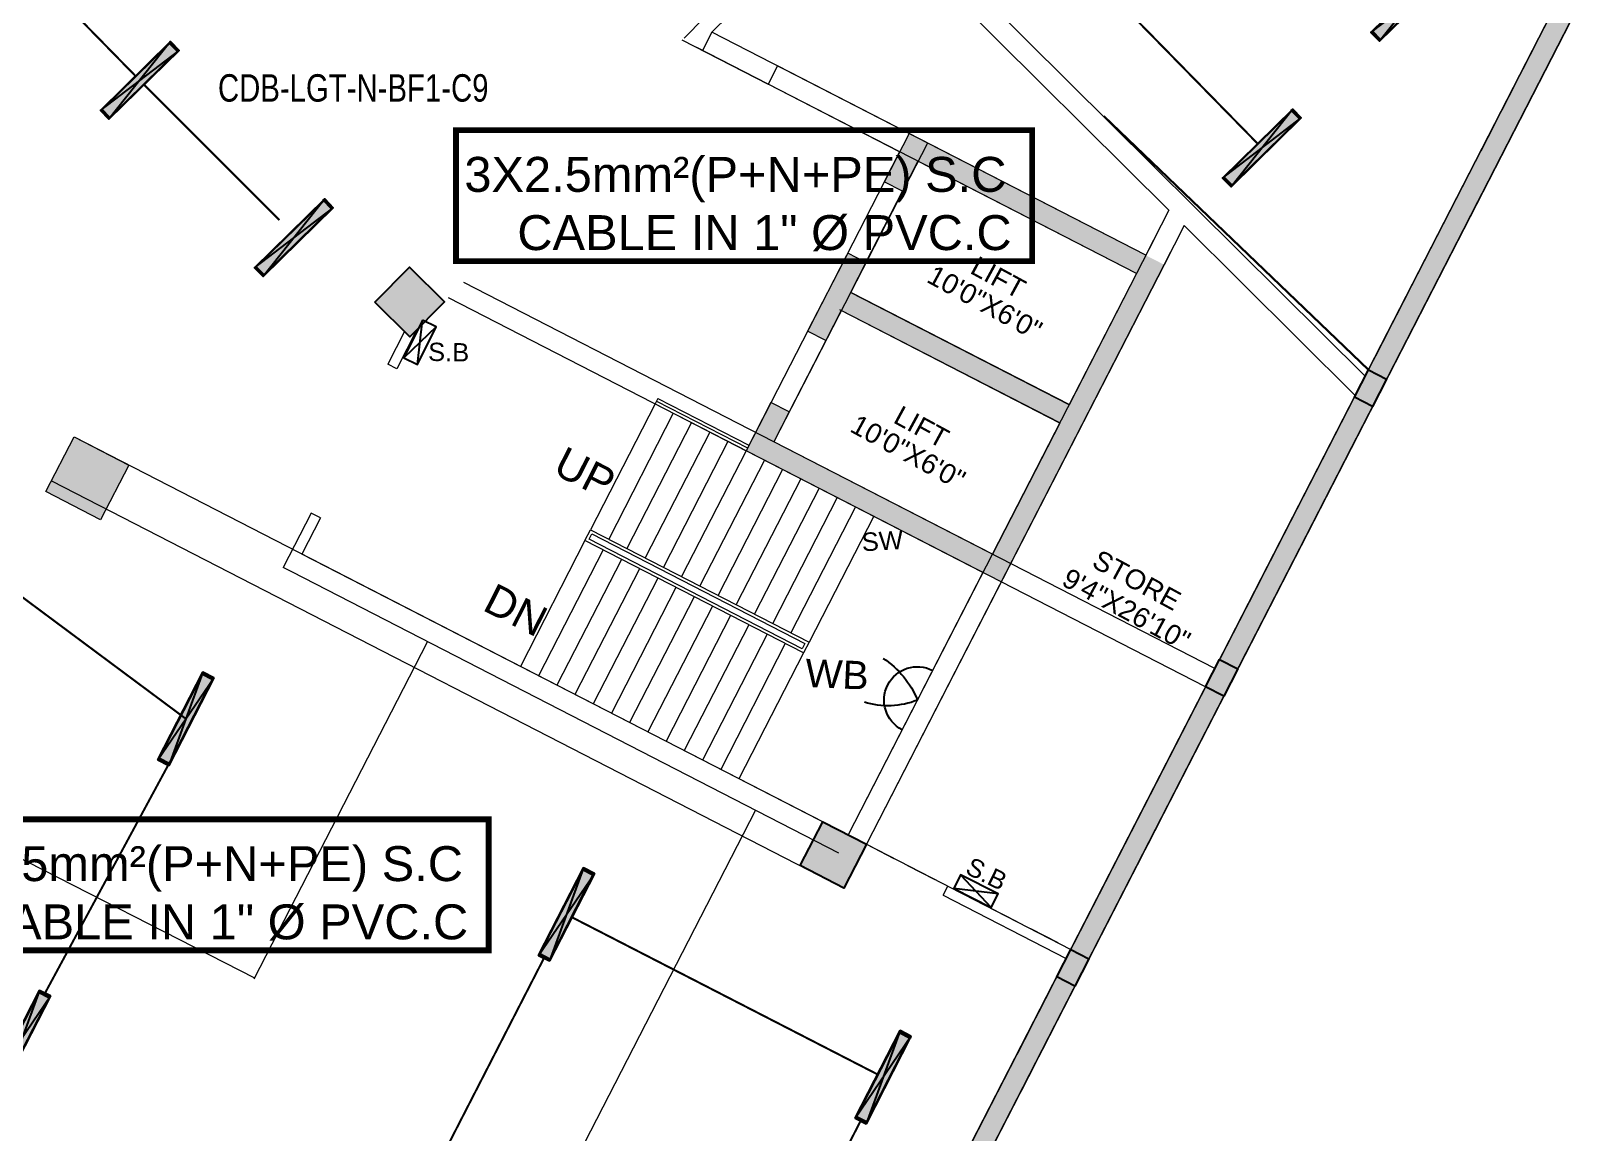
# Model space of a CAD drawing. Header units: inches. Extents: x 1195829 to 1240342, y -967019 to -858076.
# Drawn here: x 1219480 to 1220238, y -911687 to -911149 of the extents above; entities that cross this region are included whole.
import ezdxf

# ---------------------------------------------------------------- set-up
doc = ezdxf.new("R2010")
doc.units = ezdxf.units.IN
doc.header["$LTSCALE"] = 6
doc.linetypes.add('DASHED2', pattern=[0.375, 0.25, -0.125])
doc.layers.get('0').update_dxf_attribs({"color": 251})
for name, color, linetype in [('CELLING', 251, 'Continuous'), ('COLL SIZE', 251, 'Continuous'), ('E-WIRING', 251, 'Continuous'), ('line', 251, 'Continuous'), ('YH TEXT', 123, 'Continuous')]:
    doc.layers.add(name, color=color, linetype=linetype)
for name, color, linetype, lineweight in [('COL MARK', 251, 'Continuous', 18), ('column', 251, 'Continuous', 25), ('ELECT TEXT', 3, 'Continuous', 20), ('FIRE ALRAM', 12, 'Continuous', 0), ('Hatch', 251, 'Continuous', 0), ('plan', 251, 'Continuous', 5), ('v.b', 251, 'Continuous', 5), ('W', 251, 'Continuous', 5), ('wall', 251, 'Continuous', 30)]:
    doc.layers.add(name, color=color, linetype=linetype, lineweight=lineweight)
doc.styles.add('ARI', font='arial.ttf')
doc.styles.add('ARIAL', font='arial.ttf', dxfattribs={"height": 8})
doc.styles.get("Standard").update_dxf_attribs({"font": 'stylu.ttf', "height": 96})
pattern_1 = [(0, (-27.81927828272455, 2.940102126449346), (0, 0.001397), [0.001016, -0.000381]), (90, (-27.81927828272455, 2.940102126449346), (-0.001397, 0), [0.001016, -0.000381])]

# ---------------------------------------------------------------- blocks, each defined once
blk = doc.blocks.new('sdfdsf')
at = {"lineweight": -3}
blk.add_hatch(color=7, dxfattribs=at).paths.add_polyline_path([(23236.66559868997, 14983.34885737138), (23242.08212489375, 14983.34885737138), (23242.08212489375, 15029.49406542082), (23236.66559868997, 15029.49406542082)])
at = {"layer": 'Hatch'}
h = blk.add_hatch(dxfattribs=at)
h.set_pattern_fill('ANGLE', color=5, scale=0.0002)
h.set_pattern_definition(pattern_1)
h.paths.add_polyline_path([(23236.37386179186, 15029.49354817548), (23242.37386179186, 15029.49354817548), (23242.37386179186, 15030.44133051667), (23236.37386179186, 15030.44133051667)])
h = blk.add_hatch(dxfattribs=at)
h.set_pattern_fill('ANGLE', color=5, scale=0.0002)
h.set_pattern_definition(pattern_1)
h.paths.add_polyline_path([(23236.37386179186, 14983.34885737138), (23242.37386179186, 14983.34885737138), (23242.37386179186, 14982.44133051666), (23236.37386179186, 14982.44133051666)])
for p, q in [((23242.37386179186, 15030.44133051667), (23236.37386179186, 14982.44133051666)), ((23242.37386179186, 14982.44133051666), (23236.37386179186, 15030.44133051667))]:
    blk.add_line(p, q)
at = {"layer": 'CELLING', "color": 5}
for points in [[(23236.37386179186, 14982.44133051666), (23242.37386179186, 14982.44133051666), (23242.37386179186, 15030.44133051667), (23236.37386179186, 15030.44133051667)], [(23242.37386179186, 15029.49354817548), (23236.37386179186, 15029.49354817548), (23236.37386179186, 15030.44133051667), (23242.37386179186, 15030.44133051667)], [(23236.37386179186, 15029.49354817548), (23242.37386179186, 15029.49354817548), (23242.37386179186, 15030.44133051667), (23236.37386179186, 15030.44133051667)], [(23236.66559868997, 14983.34885737138), (23242.08212489375, 14983.34885737138), (23242.08212489375, 15029.49406542082), (23236.66559868997, 15029.49406542082)], [(23236.37386179186, 14983.34885737138), (23242.37386179186, 14983.34885737138), (23242.37386179186, 14982.44133051666), (23236.37386179186, 14982.44133051666)], [(23236.37386179186, 14983.34885737138), (23242.37386179186, 14983.34885737138), (23242.37386179186, 14982.44133051666), (23236.37386179186, 14982.44133051666)]]:
    blk.add_lwpolyline(points, close=True, dxfattribs=at)
blk = doc.blocks.new('RRR')
at = {"layer": 'line', "color": 1, "linetype": 'Continuous'}
for centre, radius, start, end in [((195982.9680377481, -95888.10341255504), 26.42402890574652, 41.16536374951414, 79.72330112471722), ((196002.8603891676, -95870.71020529998), 10.95743229780783, 89.99999999749872, 269.9999999974987), ((195983.4668442218, -95848.25220514182), 29.67273760009078, 276.0538332539148, 310.8121601957422)]:
    blk.add_arc(centre, radius, start, end, dxfattribs=at)
blk = doc.blocks.new('SB')
at = {"layer": 'W', "color": 6, "linetype": 'ByBlock', "lineweight": 25}
for p, q in [((196907.8002691715, -96527.0948449449), (196884.143700367, -96518.55755038398)), ((196884.143700367, -96527.0948449449), (196907.8002691715, -96518.55755038398))]:
    blk.add_line(p, q, dxfattribs=at)
blk.add_lwpolyline([(196884.143700367, -96518.55755038398), (196907.8002691715, -96518.55755038398), (196907.8002691715, -96527.0948449449), (196884.143700367, -96527.0948449449)], close=True, dxfattribs=at)
blk = doc.blocks.new('qwwesdasdqweqwe')
at = {"layer": 'COL MARK', "lineweight": 30, "true_color": 0xffc6b3, "extrusion": (0.9999978213687803, 0.002087402911023105, -2.603821939083204e-06)}
h = blk.add_hatch(color=31, dxfattribs=at)
h.dxf.hatch_style = 1
h.paths.add_polyline_path([(4216.911808357574, 9385.054772860722), (4239.707720644772, 9404.557244062607), (4259.210191845894, 9381.761331774867), (4236.414279558696, 9362.258860573214)])
at = {"layer": 'COL MARK', "extrusion": (0.9999978213687803, 0.002087402911023105, -2.603821939083204e-06)}
h = blk.add_hatch(color=256, dxfattribs=at)
h.dxf.hatch_style = 1
h.paths.add_polyline_path([(4216.911808357574, 9385.054772860722), (4239.707720644772, 9404.557244062607), (4259.210191845894, 9381.761331774867), (4236.414279558696, 9362.258860573214)])
at = {"layer": 'COLL SIZE', "lineweight": 25, "ltscale": 100, "true_color": 0xffc6b3, "extrusion": (0.9999978213687803, 0.002087402911023105, -2.603821939083204e-06)}
h = blk.add_hatch(color=31, dxfattribs=at)
h.dxf.hatch_style = 1
h.paths.add_polyline_path([(4642.428755044006, 9729.356002903782), (4632.678607612848, 9740.754889913762), (4640.277865618467, 9747.254988201841), (4650.028013049625, 9735.856101191977)])
at = {"layer": 'COLL SIZE', "ltscale": 100, "extrusion": (0.9999978213687803, 0.002087402911023105, -2.603821939083204e-06)}
h = blk.add_hatch(color=256, dxfattribs=at)
h.dxf.hatch_style = 1
h.paths.add_polyline_path([(4642.428755044006, 9729.356002903782), (4632.678607612848, 9740.754889913762), (4640.277865618467, 9747.254988201841), (4650.028013049625, 9735.856101191977)])
at = {"layer": 'COLL SIZE', "lineweight": 25, "ltscale": 100, "true_color": 0xffc6b3, "extrusion": (0.9999978213687803, 0.002087402911023105, -2.603821939083204e-06)}
h = blk.add_hatch(color=31, dxfattribs=at)
h.dxf.hatch_style = 1
h.paths.add_polyline_path([(4539.07719184272, 9850.184205704152), (4529.3270444097, 9861.583092714134), (4536.92630241625, 9868.083191002332), (4546.676449847408, 9856.6843039927)])
at = {"layer": 'COLL SIZE', "ltscale": 100, "extrusion": (0.9999978213687803, 0.002087402911023105, -2.603821939083204e-06)}
h = blk.add_hatch(color=256, dxfattribs=at)
h.dxf.hatch_style = 1
h.paths.add_polyline_path([(4539.07719184272, 9850.184205704152), (4529.3270444097, 9861.583092714134), (4536.92630241625, 9868.083191002332), (4546.676449847408, 9856.6843039927)])
at = {"layer": 'COLL SIZE', "lineweight": 25, "ltscale": 100, "true_color": 0xffc6b3, "extrusion": (0.9999978213687803, 0.002087402911023105, -2.603821939083204e-06)}
h = blk.add_hatch(color=31, dxfattribs=at)
h.dxf.hatch_style = 1
h.paths.add_polyline_path([(4435.725628550164, 9971.01240861016), (4425.975481117144, 9982.411295620142), (4433.574739122763, 9988.91139390834), (4443.324886554852, 9977.512506898474)])
at = {"layer": 'COLL SIZE', "ltscale": 100, "extrusion": (0.9999978213687803, 0.002087402911023105, -2.603821939083204e-06)}
h = blk.add_hatch(color=256, dxfattribs=at)
h.dxf.hatch_style = 1
h.paths.add_polyline_path([(4435.725628550164, 9971.01240861016), (4425.975481117144, 9982.411295620142), (4433.574739122763, 9988.91139390834), (4443.324886554852, 9977.512506898474)])
at = {"layer": 'column', "ltscale": 10, "true_color": 0x636466, "extrusion": (0.9999978213687803, 0.002087402911023105, -2.603821939083204e-06)}
h = blk.add_hatch(color=251, dxfattribs=at)
h.dxf.hatch_style = 1
h.paths.add_polyline_path([(4529.215806697495, 9652.23862832235), (4547.452536527067, 9667.840605283534), (4563.054513488896, 9649.603875453435), (4544.817783657461, 9634.001898491786)])
h = blk.add_hatch(color=251, dxfattribs=at)
h.dxf.hatch_style = 1
h.paths.add_polyline_path([(4529.215806697495, 9652.23862832235), (4547.452536527067, 9667.840605283534), (4563.054513488896, 9649.603875453435), (4544.817783657461, 9634.001898491786)])
h = blk.add_hatch(color=251, dxfattribs=at)
h.dxf.hatch_style = 1
h.paths.add_polyline_path([(4211.692979322746, 9545.922713182365), (4202.33767774608, 9568.024259110252), (4224.439223674126, 9577.379560686486), (4233.794525249861, 9555.278014758365)])
h = blk.add_hatch(color=251, dxfattribs=at)
h.dxf.hatch_style = 1
h.paths.add_polyline_path([(4211.692979322746, 9545.922713182365), (4202.33767774608, 9568.024259110252), (4224.439223674126, 9577.379560686486), (4233.794525249861, 9555.278014758365)])
at = {"layer": 'W', "ltscale": 10, "true_color": 0x636466, "extrusion": (0.9999978213687803, 0.002087402911023105, -2.603821939083204e-06)}
h = blk.add_hatch(dxfattribs=at)
h.set_pattern_fill('AR-CONC', color=251, scale=0.05999999999999999, angle=67.73998737771194)
h.set_pattern_definition([(117.7399873777119, (-1255000.795014735, -687277.9978450146), (5.025879184632159, 9.754160520284726), [1.143, -12.573]), (62.73998737771194, (-1255000.795014735, -687277.9978450146), (-11.41012660779717, 2.385445768234761), [0.9144, -10.0584350502]), (168.1914320777119, (-1255000.376192779, -687277.1850009292), (-6.384247001638101, 12.13960608481892), [0.9714005279999997, -10.685414676]), (113.9241873777119, (-1255003.615860461, -687276.8432310594), (8.495798517173489, 14.09703731469818), [1.7145, -18.8595]), (164.3755449877119, (-1255002.907879225, -687275.6684784434), (-8.34332283605793, 18.80634042143241), [1.4571013884, -16.0281364896]), (58.92413854771196, (-1255003.615860461, -687276.8432310594), (-8.343322835074853, 18.80634042190356), [1.3715980242, -15.0875839152]), (88.73998737771196, (-1255002.333342052, -687275.7214616848), (9.124614946391507, 6.094566590057306), [1.143, -12.573]), (33.73998737771197, (-1255002.333342052, -687275.7214616848), (-8.822999070371633, 7.618109914145192), [0.9143999999999999, -10.0584]), (139.1914323777119, (-1255001.572957471, -687275.2135811371), (0.301615815546719, 13.71267650703786), [0.9714005279999999, -10.685396256]), (105.239987377712, (-1255000.795014735, -687277.9978450146), (-4.625011332086824, 2.093324825734518), [0, -9.936479999999998, 0, -10.2108, 0, -10.0965]), (75.23998737771196, (-1255000.795014735, -687277.9978450146), (-4.044154164724, 5.987359235916408), [0, -5.821679999999998, 0, -9.707879999999998, 0, -3.848099999999999]), (35.23998737771193, (-1255002.082409295, -687281.143088), (3.399895598155559, 7.398930378184838), [0, -3.81, 0, -11.8872, 0, -15.7734]), (25.23998737771194, (-1255002.659716272, -687282.5535108635), (1.954878177613395, 8.803294285572129), [0, -4.952999999999999, 0, -7.89432, 0, -11.2014])])
h.paths.add_polyline_path([(5112.275077822153, 8421.181877367897), (5178.943410187727, 8535.59476220177), (5214.323775297031, 8638.584009260405), (5251.628468807787, 8747.174813355668), (5275.544794780668, 8816.793213187484), (5327.527398441918, 8943.792289150646), (4297.237570898142, 10148.30303256051), (2829.988019734621, 9527.235072775395), (2830.307441781741, 8821.88332192204), (2985.560206064954, 8822.332822872093), (2985.610534766456, 7646.520726051764), (4900.315027442761, 7646.520726145711), (4962.125299182022, 7963.872467790497), (5020.528389865533, 8263.73076301429)])
h.paths.add_polyline_path([(5103.63490630826, 8426.216501108254), (5169.806485734414, 8539.776883189916), (5204.866283081239, 8641.83298463584), (5242.170976591762, 8750.423788730986), (5266.180910520023, 8820.314673393732), (5315.9602800922, 8941.931012177141), (4294.395663568284, 10136.24112064787), (2839.991020845715, 9520.610246239696), (2840.302901132964, 8831.9123035355), (2995.559776799753, 8832.361816389486), (2995.61010674201, 7656.520726052113), (4894.51389755751, 7656.520726145478), (4951.836202139733, 7965.563347849296), (5010.153759374283, 8265.788794303662)], flags=16)
at = {"layer": 'W', "ltscale": 10, "extrusion": (0.9999978213687803, 0.002087402911023105, -2.603821939083204e-06)}
h = blk.add_hatch(color=256, dxfattribs=at)
h.dxf.hatch_style = 1
h.paths.add_polyline_path([(4251.539957993664, 9798.367509221542), (4234.345417781733, 9818.465743258246), (4340.726341789356, 9909.477275531506), (4453.840674760751, 9777.260984263034), (4446.242037330987, 9770.760160530102), (4347.459750751499, 9686.24945198989), (4330.265210539103, 9706.347686026129), (4337.863847967936, 9712.848509759526), (4348.55756444647, 9700.34891315247), (4439.741213597124, 9778.358797959168), (4392.935282713268, 9833.068987449631), (4301.751633561682, 9755.05910264363), (4312.445350040682, 9742.559506035992), (4304.846712611383, 9736.058682301547), (4276.958455920918, 9768.656512945774), (4284.557093350217, 9775.15733667987), (4295.250809828518, 9762.657740071998), (4386.434458979173, 9840.66762487928), (4339.628528095316, 9895.377814369276), (4248.444878944661, 9817.367929562577), (4259.138595422497, 9804.868332955404)])
at = {"layer": 'COL MARK', "color": 31, "true_color": 0xffc6b3, "extrusion": (0.9999978213687805, 0.002087402911023105, -2.603821939083312e-06), "elevation": 2940490108.270875}
blk.add_lwpolyline([(4216.911808357574, 9385.054772860722), (4239.707720644772, 9404.557244062607), (4259.210191845894, 9381.761331774867), (4236.414279558696, 9362.258860573214)], close=True, dxfattribs=at)
at = {"layer": 'COL MARK', "extrusion": (0.9999978213687805, 0.002087402911023105, -2.603821939083312e-06), "elevation": 2940490108.270875}
blk.add_lwpolyline([(4216.911808357574, 9385.054772860722), (4239.707720644772, 9404.557244062607), (4259.210191845894, 9381.761331774867), (4236.414279558696, 9362.258860573214)], close=True, dxfattribs=at)
at = {"layer": 'COLL SIZE', "color": 31, "lineweight": 25, "ltscale": 100, "true_color": 0xffc6b3, "extrusion": (0.9999978213687805, 0.002087402911023105, -2.603821939083312e-06)}
for points, elevation in [([(4642.428755044006, 9729.356002903782), (4632.678607612848, 9740.754889913762), (4640.277865618467, 9747.254988201841), (4650.028013049625, 9735.856101191977), (4642.428755044006, 9729.356002903782)], 2940490108.270874), ([(4539.07719184272, 9850.184205704152), (4529.3270444097, 9861.583092714134), (4536.92630241625, 9868.083191002332), (4546.676449847408, 9856.6843039927), (4539.07719184272, 9850.184205704152)], 2940494077.391431), ([(4435.725628550164, 9971.01240861016), (4425.975481117144, 9982.411295620142), (4433.574739122763, 9988.91139390834), (4443.324886554852, 9977.512506898474), (4435.725628550164, 9971.01240861016)], 2940494077.391432)]:
    blk.add_lwpolyline(points, dxfattribs=dict(at, elevation=elevation))
at = {"layer": 'COLL SIZE', "ltscale": 100, "extrusion": (0.9999978213687805, 0.002087402911023105, -2.603821939083312e-06)}
for points, elevation in [([(4642.428755044006, 9729.356002903782), (4632.678607612848, 9740.754889913762), (4640.277865618467, 9747.254988201841), (4650.028013049625, 9735.856101191977), (4642.428755044006, 9729.356002903782)], 2940490108.270874), ([(4539.07719184272, 9850.184205704152), (4529.3270444097, 9861.583092714134), (4536.92630241625, 9868.083191002332), (4546.676449847408, 9856.6843039927), (4539.07719184272, 9850.184205704152)], 2940494077.391431), ([(4435.725628550164, 9971.01240861016), (4425.975481117144, 9982.411295620142), (4433.574739122763, 9988.91139390834), (4443.324886554852, 9977.512506898474), (4435.725628550164, 9971.01240861016)], 2940494077.391432)]:
    blk.add_lwpolyline(points, dxfattribs=dict(at, elevation=elevation))
at = {"layer": 'column', "color": 251, "ltscale": 10, "true_color": 0x636466, "extrusion": (0.9999978213687805, 0.002087402911023105, -2.603821939083312e-06), "elevation": 2940490108.270874}
for points in [[(4529.215806697495, 9652.23862832235), (4547.452536527067, 9667.840605283534), (4563.054513488896, 9649.603875453435), (4544.817783657461, 9634.001898491786), (4529.215806697495, 9652.23862832235)], [(4529.215806697495, 9652.23862832235), (4547.452536527067, 9667.840605283534), (4563.054513488896, 9649.603875453435), (4544.817783657461, 9634.001898491786), (4529.215806697495, 9652.23862832235)], [(4211.692979322746, 9545.922713182365), (4202.33767774608, 9568.024259110252), (4224.439223674126, 9577.379560686486), (4233.794525249861, 9555.278014758365), (4211.692979322746, 9545.922713182365)], [(4211.692979322746, 9545.922713182365), (4202.33767774608, 9568.024259110252), (4224.439223674126, 9577.379560686486), (4233.794525249861, 9555.278014758365), (4211.692979322746, 9545.922713182365)]]:
    blk.add_lwpolyline(points, dxfattribs=at)
at = {"layer": 'v.b', "color": 31, "linetype": 'DASHED2', "ltscale": 10, "true_color": 0xffc6b3, "extrusion": (0.9999978213687805, 0.002087402911023105, -2.603821939083312e-06)}
for p, q in [((2940479606.628593, 6142276.310006356, 2491.801017400459), (2940479721.818004, 6143306.842525759, 1287.289968453115)), ((2940479607.17842, 6142273.469240546, 2479.739104071516), (2940479721.842144, 6143295.2754326, 1285.428691479494)), ((2940487661.672041, 6142543.339674942, 2011.317614794127), (2940487661.494396, 6142628.533893161, 2084.189465622883))]:
    blk.add_line(p, q, dxfattribs=at)
at = {"layer": 'W', "color": 251, "ltscale": 10, "true_color": 0x636466, "extrusion": (0.9999978213687805, 0.002087402911023105, -2.603821939083312e-06)}
for p, q in [((2940479606.628593, 6142276.310006356, 2491.801017400459), (2940479721.818004, 6143306.842525759, 1287.289968453115)), ((2940479607.17842, 6142273.469240546, 2479.739104071516), (2940479721.842144, 6143295.2754326, 1285.428691479494)), ((2940487661.746925, 6142507.410705509, 1967.419164889492), (2940481298.262663, 6143229.510997606, 1107.698763373191)), ((2940483692.482541, 6142572.256158441, 2036.569206747925), (2940483692.375609, 6142623.538029546, 2080.433742857538)), ((2940483692.560131, 6142535.054521136, 2011.327949677594), (2940483692.382403, 6142620.287987504, 2084.233371860813)), ((2940483692.482541, 6142572.256158441, 2036.569206747925), (2940483692.489335, 6142569.006116399, 2040.3688357512)), ((2940487662.11346, 6142332.179963191, 2258.137042730232), (2940487661.672041, 6142543.339674942, 2011.317614794127)), ((2940487662.104191, 6142336.613931895, 2252.954285041662), (2940487661.672041, 6142543.339674942, 2011.317614794127)), ((2940487662.133616, 6142322.518477921, 2254.047450745362), (2940487661.687885, 6142535.741054032, 2004.816791060264)), ((2940487661.883576, 6142442.129396804, 2114.237170040607), (2940487661.687885, 6142535.741054032, 2004.816791060264)), ((2940487661.87672, 6142445.293742817, 2018.242446918157), (2940487661.782952, 6142490.149328572, 1965.811848656856)), ((2940487661.87672, 6142445.293742817, 2018.242446918157), (2940487661.782952, 6142490.149328572, 1965.811848656856)), ((2940483692.669089, 6142482.480412827, 1709.724857841386), (2940487662.032047, 6142370.673383305, 1850.436722941115)), ((2940484419.516151, 6142296.993802937, 1549.738502034801), (2940483692.669675, 6142482.199919538, 1710.053535625339)), ((2940487661.978643, 6142396.537671344, 2075.232227637316), (2940487661.884874, 6142441.393257099, 2022.801629376016)), ((2940487661.978643, 6142396.537671344, 2075.232227637316), (2940487661.884874, 6142441.393257099, 2022.801629376016)), ((2940487661.995011, 6142388.82275866, 2176.545996960369), (2940487661.897165, 6142435.628587274, 2121.83580746979)), ((2940487661.897165, 6142435.628587274, 2121.835807469673), (2940487662.087299, 6142344.445136354, 2043.82592266344)), ((2940487661.994487, 6142388.939050434, 2068.731403903454), (2940487661.900719, 6142433.794636189, 2016.300805641804)), ((2940487661.994487, 6142388.939050434, 2068.731403903454), (2940487661.900719, 6142433.794636189, 2016.300805641804)), ((2940487662.13342, 6142322.631600481, 2269.297890612972), (2940487661.907282, 6142431.023326032, 2315.178820892121)), ((2940483694.753119, 6141484.371668017, 1928.848726485041), (2940487661.921537, 6142424.204034598, 2323.151264687185)), ((2940487662.010332, 6142381.340429524, 2062.230580169475), (2940487661.916564, 6142426.196015279, 2009.799981908058)), ((2940487662.010332, 6142381.340429524, 2062.230580169475), (2940487661.916564, 6142426.196015279, 2009.799981908058)), ((2940487662.583542, 6142106.894282294, 2188.837814576109), (2940487661.921537, 6142424.204034598, 2323.151264687185)), ((2940487662.026176, 6142373.741808614, 2055.729756435729), (2940487661.932408, 6142418.59739437, 2003.299158174195)), ((2940487662.026176, 6142373.741808614, 2055.729756435729), (2940487661.932408, 6142418.59739437, 2003.299158174195)), ((2940487661.995011, 6142388.82275866, 2176.545996959903), (2940487662.185145, 6142297.639307741, 2098.536112153553)), ((2940487661.995103, 6142388.778455406, 2176.597781950724), (2940487662.186298, 6142297.08645541, 2098.152819786104)), ((2940487662.106446, 6142335.516120516, 2238.854823879316), (2940487662.0086, 6142382.32194913, 2184.144634389435)), ((2940487662.0086, 6142382.32194913, 2184.144634389202), (2940487662.198734, 6142291.138498211, 2106.134749582852)), ((2940487662.008693, 6142382.277645877, 2184.196419379557), (2940487662.197373, 6142291.791259134, 2106.782891648356)), ((2940487662.31004, 6142237.893918514, 2168.496669166605), (2940487662.08717, 6142344.507194802, 2043.879015327315)), ((2940487662.109654, 6142333.751443242, 2056.325519270613), (2940487662.087299, 6142344.445136354, 2043.82592266344)), ((2940487662.13342, 6142322.631600481, 2269.297890612972), (2940487662.104191, 6142336.613931896, 2252.95428504271)), ((2940487662.106446, 6142335.516120516, 2238.854823879548), (2940487662.488834, 6142152.132120524, 2081.964899550192)), ((2940487662.106446, 6142335.516120516, 2238.854823879548), (2940487662.29658, 6142244.332669597, 2160.844939073082)), ((2940487662.109654, 6142333.751443242, 2056.325519270613), (2940487662.125499, 6142326.152822332, 2049.82469553675)), ((2940487662.16279, 6142308.333000854, 2086.036515546381), (2940487662.109654, 6142333.751443242, 2056.32551927038)), ((2940487662.120035, 6142329.015310986, 2246.453461308614), (2940487662.497396, 6142148.042537501, 2091.626405846328)), ((2940487662.153577, 6142312.970115211, 2265.208298627986), (2940487662.120035, 6142329.015310986, 2246.453461308498)), ((2940487662.120035, 6142329.015310986, 2246.453461308614), (2940487662.440356, 6142175.397572776, 2115.029371288256)), ((2940487662.149631, 6142314.283236262, 1802.193441614858), (2940487662.157553, 6142310.483925808, 1798.943029747927)), ((2940487662.584988, 6142106.18783736, 2177.679815944168), (2940487662.153577, 6142312.970115211, 2265.208298627986)), ((2940487662.198176, 6142291.051002124, 1821.657699448639), (2940487662.157553, 6142310.483925807, 1798.943029747694)), ((2940487662.185145, 6142297.639307741, 2098.536112153553), (2940487662.16279, 6142308.333000853, 2086.036515546148)), ((2940487662.16279, 6142308.333000854, 2086.036515546381), (2940487662.178635, 6142300.734379943, 2079.535691812402)), ((2940487662.190254, 6142294.850312579, 1824.908111315803), (2940487662.16322, 6142307.782426733, 1809.792079043691)), ((2940487662.236933, 6142272.846184189, 2112.133522456512), (2940487662.178635, 6142300.734379943, 2079.535691812518)), ((2940487662.190254, 6142294.850312579, 1824.908111315919), (2940487662.198176, 6142291.051002124, 1821.657699448871)), ((2940487662.221089, 6142280.444805098, 2118.634346190491), (2940487662.198734, 6142291.138498211, 2106.134749582619)), ((2940487662.221089, 6142280.444805098, 2118.634346190491), (2940487662.236933, 6142272.846184189, 2112.133522456512)), ((2940487662.221089, 6142280.444805098, 2118.634346190491), (2940487662.274225, 6142255.02636271, 2148.345342465793)), ((2940487662.29658, 6142244.332669597, 2160.844939073082), (2940487662.274225, 6142255.02636271, 2148.345342465793)), ((2940487662.274225, 6142255.02636271, 2148.345342465793), (2940487662.29007, 6142247.4277418, 2141.84451873193)), ((2940487662.312424, 6142236.734048687, 2154.34411533922), (2940487662.29007, 6142247.4277418, 2141.84451873193)), ((2940487662.330559, 6142227.733329506, 1903.35951300466), (2940487662.301358, 6142241.701980058, 1887.031898660469)), ((2940487662.301358, 6142241.701980058, 1887.031898660469), (2940487662.30928, 6142237.902669604, 1883.781486793421)), ((2940487662.333508, 6142226.31271641, 1897.328699910664), (2940487662.30928, 6142237.902669604, 1883.781486793421)), ((2940487662.312424, 6142236.734048687, 2154.344115339336), (2940487662.426766, 6142181.898382306, 2107.43073385919)), ((2940487662.440356, 6142175.397572776, 2115.02937128779), (2940487662.426766, 6142181.898382306, 2107.43073385919)), ((2940487662.50188, 6142145.8761223, 2076.612725487677), (2940487662.426766, 6142181.898382306, 2107.430733858841)), ((2940487662.483807, 6142154.543347031, 2084.027768417029), (2940487662.488834, 6142152.132120524, 2081.964899550541)), ((2940487662.497396, 6142148.042537501, 2091.626405846095), (2940487662.483807, 6142154.54334703, 2084.027768417145)), ((2940487604.76053, 6142145.353311908, 2077.968179549323), (2940487656.461121, 6142103.405928717, 2176.50769900938)), ((2940487662.497396, 6142148.042537501, 2091.626405846328), (2940487662.575382, 6142110.792316075, 2179.628837106051))]:
    blk.add_line(p, q, dxfattribs=at)
at = {"layer": 'W', "ltscale": 10, "extrusion": (0.9999978213687805, 0.002087402911023105, -2.603821939083312e-06)}
for p, q in [((2940487662.328661, 6142228.401608231, 1710.295052542118), (2940487661.639426, 6142558.941617812, 1993.080884965486)), ((2940487662.361276, 6142212.799665361, 1728.531782370643), (2940487661.672041, 6142543.339674942, 2011.317614794127)), ((2940487661.674296, 6142542.241863562, 1997.218153630733), (2940487662.149631, 6142314.283236262, 1802.193441614625)), ((2940487661.687885, 6142535.741054032, 2004.816791060031), (2940487662.16322, 6142307.782426733, 1809.792079043691)), ((2940487661.689997, 6142534.964970035, 2193.66048973985), (2940487662.348421, 6142219.201282094, 1923.516196296667)), ((2940487661.703585, 6142528.46488592, 2201.259747780976), (2940487662.356983, 6142215.111699072, 1933.177702592686)), ((2940487661.892565, 6142437.695121907, 2011.741623184294), (2940487661.798797, 6142482.550707662, 1959.311024923227)), ((2940487661.892565, 6142437.695121907, 2011.741623184294), (2940487661.798797, 6142482.550707662, 1959.311024923227)), ((2940487661.90841, 6142430.096500997, 2005.240799450548), (2940487661.814641, 6142474.952086752, 1952.810201189015)), ((2940487661.90841, 6142430.096500997, 2005.240799450548), (2940487661.814641, 6142474.952086752, 1952.810201189015)), ((2940487661.924254, 6142422.497880087, 1998.739975716686), (2940487661.830486, 6142467.353465842, 1946.309377455502)), ((2940487661.924254, 6142422.497880087, 1998.739975716686), (2940487661.830486, 6142467.353465842, 1946.309377455502)), ((2940487661.940099, 6142414.899259177, 1992.239151982707), (2940487661.84633, 6142459.754844932, 1939.808553721523)), ((2940487661.940099, 6142414.899259177, 1992.239151982707), (2940487661.84633, 6142459.754844932, 1939.808553721523)), ((2940487661.955943, 6142407.300638268, 1985.738328249077), (2940487661.862175, 6142452.156224023, 1933.307729987544)), ((2940487661.955943, 6142407.300638268, 1985.738328249077), (2940487661.862175, 6142452.156224023, 1933.307729987544)), ((2940487661.971787, 6142399.702017358, 1979.237504514982), (2940487661.878019, 6142444.557603112, 1926.806906253682)), ((2940487661.971787, 6142399.702017358, 1979.237504514982), (2940487661.878019, 6142444.557603112, 1926.806906253682)), ((2940487661.883576, 6142442.129396804, 2114.237170040724), (2940487662.089554, 6142343.347324975, 2029.726461500279)), ((2940487661.987632, 6142392.103396447, 1972.73668078112), (2940487661.893864, 6142436.958982203, 1920.306082519935)), ((2940487661.987632, 6142392.103396447, 1972.73668078112), (2940487661.893864, 6142436.958982203, 1920.306082519935)), ((2940487662.003477, 6142384.504775537, 1966.235857047024), (2940487661.909708, 6142429.360361293, 1913.805258785724)), ((2940487662.003477, 6142384.504775537, 1966.235857047024), (2940487661.909708, 6142429.360361293, 1913.805258785724)), ((2940487662.019321, 6142376.906154628, 1959.735033313395), (2940487661.925553, 6142421.761740383, 1907.304435052327)), ((2940487662.019321, 6142376.906154628, 1959.735033313395), (2940487661.925553, 6142421.761740383, 1907.304435052327)), ((2940487662.035166, 6142369.307533718, 1953.234209579532), (2940487661.941397, 6142414.163119473, 1900.803611317999)), ((2940487662.035166, 6142369.307533718, 1953.234209579532), (2940487661.941397, 6142414.163119473, 1900.803611317999)), ((2940487662.042021, 6142366.143187704, 2049.228932701866), (2940487661.948252, 6142410.998773459, 1996.798334440449)), ((2940487662.042021, 6142366.143187704, 2049.228932701866), (2940487661.948252, 6142410.998773459, 1996.798334440449)), ((2940487662.05101, 6142361.708912808, 1946.73338584567), (2940487661.957242, 6142406.564498563, 1894.302787584369)), ((2940487662.05101, 6142361.708912808, 1946.73338584567), (2940487661.957242, 6142406.564498563, 1894.302787584369)), ((2940487662.057865, 6142358.544566794, 2042.728108967771), (2940487661.964097, 6142403.400152549, 1990.297510706703)), ((2940487662.057865, 6142358.544566794, 2042.728108967771), (2940487661.964097, 6142403.400152549, 1990.297510706703)), ((2940487662.066854, 6142354.110291898, 1940.232562111574), (2940487661.973086, 6142398.965877653, 1887.80196385039)), ((2940487662.066854, 6142354.110291898, 1940.232562111574), (2940487661.973086, 6142398.965877653, 1887.80196385039)), ((2940487662.07371, 6142350.945945885, 2036.227285234141), (2940487661.979941, 6142395.80153164, 1983.796686972724)), ((2940487662.07371, 6142350.945945885, 2036.227285234141), (2940487661.979941, 6142395.80153164, 1983.796686972724)), ((2940487662.089554, 6142343.347324975, 2029.726461500162), (2940487661.995786, 6142388.20291073, 1977.295863238513)), ((2940487662.089554, 6142343.347324975, 2029.726461500162), (2940487661.995786, 6142388.20291073, 1977.295863238513)), ((2940487662.105399, 6142335.748704065, 2023.225637766183), (2940487662.011631, 6142380.604289819, 1970.795039504883)), ((2940487662.105399, 6142335.748704065, 2023.225637766183), (2940487662.011631, 6142380.604289819, 1970.795039504883)), ((2940487662.121243, 6142328.150083154, 2016.724814032554), (2940487662.027475, 6142373.00566891, 1964.29421577102)), ((2940487662.121243, 6142328.150083154, 2016.724814032554), (2940487662.027475, 6142373.00566891, 1964.29421577102)), ((2940487662.137088, 6142320.551462245, 2010.223990298458), (2940487662.043319, 6142365.407048, 1957.793392037158)), ((2940487662.137088, 6142320.551462245, 2010.223990298458), (2940487662.043319, 6142365.407048, 1957.793392037158)), ((2940487662.152932, 6142312.952841335, 2003.723166564596), (2940487662.059164, 6142357.80842709, 1951.292568303528)), ((2940487662.152932, 6142312.952841335, 2003.723166564596), (2940487662.059164, 6142357.80842709, 1951.292568303528)), ((2940487662.168777, 6142305.354220426, 1997.22234283085), (2940487662.075008, 6142350.20980618, 1944.791744569317)), ((2940487662.168777, 6142305.354220426, 1997.22234283085), (2940487662.075008, 6142350.20980618, 1944.791744569317)), ((2940487662.325884, 6142230.295297605, 2161.995845432626), (2940487662.089425, 6142343.409383422, 2029.779554164619)), ((2940487662.125499, 6142326.152822332, 2049.82469553675), (2940487662.089554, 6142343.347324975, 2029.726461500279)), ((2940487662.168777, 6142305.354220426, 1997.22234283085), (2940487662.089554, 6142343.347324975, 2029.726461500279)), ((2940487662.170815, 6142304.379098996, 1998.362138445256), (2940487662.091593, 6142342.372203545, 2030.866257114452)), ((2940487662.172853, 6142303.403977566, 1999.501934059663), (2940487662.093631, 6142341.397082116, 2032.006052729092)), ((2940487662.172853, 6142303.403977566, 1999.501934059663), (2940487662.168777, 6142305.354220426, 1997.22234283085))]:
    blk.add_line(p, q, dxfattribs=at)
at = {"layer": 'W', "color": 251, "ltscale": 10, "true_color": 0x636466, "extrusion": (0.9999978213687805, 0.002087402911023105, -2.603821939083312e-06), "elevation": 2940493207.749068}
blk.add_lwpolyline([(5112.275077766739, 8421.18187739064), (5178.943410131149, 8535.594762224435), (5214.32377524022, 8638.584009283302), (5251.628468750976, 8747.174813378351), (5275.544794724323, 8816.793213210287), (5327.52739838697, 8943.792289173412), (4297.237570841797, 10148.30303258317), (2829.98801967781, 9527.235072797928), (2830.307441725396, 8821.883321944628), (2985.560206009075, 8822.332822894916), (2985.610534709878, 7646.520726074441), (4900.31502738595, 7646.520726168621), (5065.453047093935, 7935.302030502842), (5020.528389809653, 8263.730763036963), (5112.275077766739, 8421.18187739064)], dxfattribs=at)
at = {"layer": 'W', "color": 251, "ltscale": 10, "true_color": 0x636466, "extrusion": (0.9999978213687805, 0.002087402911023105, -2.603821939083312e-06), "elevation": 2940493207.749069}
blk.add_lwpolyline([(5103.634906251915, 8426.216501131014), (5169.806485679001, 8539.776883212593), (5204.866283025593, 8641.832984658398), (5242.170976535417, 8750.423788753797), (5266.180910463445, 8820.314673416431), (5315.960280035622, 8941.931012199786), (4294.395663511939, 10136.24112067073), (2839.99102078937, 9520.610246262555), (2840.302901077084, 8831.912303558121), (2995.559776742943, 8832.361816412342), (2995.61010668613, 7656.520726074941), (4894.513897500932, 7656.520726168073), (5055.084579827264, 7937.31500456881), (5010.153759318404, 8265.788794326343)], close=True, dxfattribs=at)
at = {"layer": 'W', "ltscale": 10, "extrusion": (0.9999978213687805, 0.002087402911023105, -2.603821939083312e-06), "elevation": 2940494077.391432}
blk.add_lwpolyline([(4354.322247367352, 9601.314735058217), (4445.505896518938, 9679.324619865063), (4449.406390759163, 9674.765437407306), (4358.222741607577, 9596.755552603487), (4354.322247367352, 9601.314735058217)], dxfattribs=at)
blk.add_lwpolyline([(4354.322247367352, 9601.314735058217), (4445.505896518938, 9679.324619865063), (4449.406390759163, 9674.765437407306), (4358.222741607577, 9596.755552603487), (4354.322247367352, 9601.314735058217)], dxfattribs=at)
blk.add_lwpolyline([(4356.437166542746, 9601.1500630041), (4445.341224463657, 9677.209700690246), (4447.291471583769, 9674.930109461659), (4358.387413660064, 9598.870471777956)], close=True, dxfattribs=at)
blk.add_lwpolyline([(4356.437166542746, 9601.1500630041), (4445.341224463657, 9677.209700690246), (4447.291471583769, 9674.930109461659), (4358.387413660064, 9598.870471777956)], close=True, dxfattribs=at)
at = {"layer": 'wall', "ltscale": 6, "elevation": 2325.888305130182}
blk.add_lwpolyline([(2940487661.926433, 6142421.862885898), (2912553686.677815, 6083948.824861587)], dxfattribs=at)
at = {"layer": 'W', "color": 0, "linetype": 'ByBlock', "lineweight": 25, "extrusion": (0.9999978213687805, 0.002087402911023105, -2.603821939083312e-06)}
for name, p, xscale, yscale, zscale, rotation in [('SB', (-70108.20278939698, -165225.5090162419, 2940495557.280195), -0.8674423450567809, 0.8674423450567809, 0.8674423450567805, 220.7623285677252), ('RRR', (-124464.7506640237, -287916.1816550574, 2940494077.391431), -1.486615675130427, 1.486615675130428, 1.486615675130427, 220.509636529847), ('SB', (-171341.1369794412, 82726.60958715882, 2940495557.280196), -0.8674423450567809, 0.8674423450567809, 0.8674423450567805, 131.2623165332146)]:
    blk.add_blockref(name, p, dxfattribs=dict(at, xscale=xscale, yscale=yscale, zscale=zscale, rotation=rotation))
at = {"layer": 'plan', "color": 0, "lineweight": 25, "ltscale": 0.6, "extrusion": (0.9999978213687805, 0.002087402911023105, -2.603821939083312e-06), "char_height": 8.929786058577825, "attachment_point": 1, "style": 'ARI'}
for insert, text_direction in [((2940487039.736016, 6142567.07234164, 2056.87388352782), (-0.001566594907029516, 0.7513210980238849, 0.6599349615261956)), ((2940487040.43005, 6142234.398445767, 1906.058686213219), (-0.000823047899363978, 0.3954376477543432, 0.9184924546944669))]:
    blk.add_mtext_dynamic_manual_height_columns('{\\C5;S.B}', width=26.53916380632654, gutter_width=14.27300662535071, heights=[0], dxfattribs=dict(at, insert=insert, text_direction=text_direction))
at = {"layer": 'W', "color": 251, "ltscale": 10, "true_color": 0x636466, "extrusion": (0.9999978213687805, 0.002087402911023105, -2.603821939083312e-06), "style": 'ARI'}
for s, p in [('10\'0"X6\'0"', (4357.469112803228, 9736.234049827428, 2940485027.79656)), ('10\'0"X6\'0"', (4357.469112803228, 9736.234049827428, 2940485027.79656)), ('LIFT', (4361.493523610756, 9757.493526426319, 2940485027.79656)), ('LIFT', (4361.493523610756, 9757.493526426319, 2940485027.79656)), ('10\'0"X6\'0"', (4304.162358185276, 9798.542876747284, 2940485027.79656)), ('10\'0"X6\'0"', (4304.162358185276, 9798.542876747284, 2940485027.79656)), ('LIFT', (4308.186768992804, 9819.802353345827, 2940485027.79656)), ('LIFT', (4308.186768992804, 9819.802353345827, 2940485027.79656))]:
    blk.add_text(s, height=9.599999999999998, rotation=39.23163005513768, dxfattribs=at).set_placement(p)
at = {"layer": 'W', "ltscale": 10, "extrusion": (0.9999978213687805, 0.002087402911023105, -2.603821939083312e-06), "style": 'ARI'}
for s, p in [('DN', (4370.206713488325, 9537.186983658448, 2940486139.150316)), ('UP', (4321.450535483658, 9594.176764378033, 2940486139.150316))]:
    blk.add_text(s, height=14.99999999999999, rotation=40.79186959412562, dxfattribs=at).set_placement(p)
at = {"layer": 'wall', "extrusion": (0.9999978213687805, 0.002087402911023105, -2.603821939083312e-06), "style": 'ARI'}
for s, height, rotation, p in [('9\'4"X26\'10"', 9.599999999999998, 39.23163005513768, (4466.00331619475, 9803.489570105987, 2940481143.319323)), ('STORE', 9.599999999999998, 39.23163005513768, (4463.298053744249, 9820.543170576462, 2940481143.319322)), ('WB', 13.75284513750097, 65.24754369501716, (4464.964045767672, 9669.057464703012, 2940485579.351027)), ('SW', 8.999999999999996, 71.19403065356734, (4414.370147792622, 9720.074052118463, 2940490151.508006))]:
    blk.add_text(s, height=height, rotation=rotation, dxfattribs=at).set_placement(p)

msp = doc.modelspace()

# ---------------------------------------------------------------- linework, layer by layer
at = {"layer": 'FIRE ALRAM', "color": 0, "linetype": 'ByBlock', "ltscale": 12, "const_width": 2.864434879194488}
msp.add_lwpolyline([(1219687.338559694, -911261.0974246602), (1219968.666985329, -911261.0974246602), (1219968.666985329, -911197.1591461069), (1219687.338559694, -911197.1591461069)], close=True, dxfattribs=at)
at = {"layer": 'FIRE ALRAM', "color": 0, "linetype": 'ByBlock', "ltscale": 12, "const_width": 2.864434879194488, "elevation": 2940530774.499083}
msp.add_lwpolyline([(1219421.983803474, -911597.4517072217), (1219703.312229109, -911597.4517072217), (1219703.312229109, -911533.5134286684), (1219421.983803474, -911533.5134286684)], close=True, dxfattribs=at)
at = {"layer": 'wall', "color": 6, "ltscale": 6, "const_width": 1}
for points, elevation in [([(1219530.815485263, -911170.7295172063), (1219442.289095221, -911080.3675102169)], 2940460827.934176), ([(1219972.35017625, -911095.1441795717), (1220078.721807799, -911203.721453636)], 2940616844.498404), ([(1219601.107946001, -911241.0349680426), (1219535.014370141, -911175.0154670172)], 2940528184.483218), ([(1219555.408896371, -911484.4179897958), (1219375.221310695, -911350.4747873785)], 2940541992.487309), ([(1219486.626355127, -911618.2993139492), (1219547.916939363, -911504.9271430463)], 2940541992.487309), ([(1219743.898641492, -911581.2560196688), (1219893.179842628, -911657.9503639978)], 2940541992.487309), ([(1219672.447663864, -911713.7664144797), (1219730.262770369, -911601.2325814028)], 2940541992.487309), ([(1219884.880844274, -911680.6687844174), (1219827.065737769, -911793.2026174951)], 2940541992.487309)]:
    msp.add_lwpolyline(points, dxfattribs=dict(at, elevation=elevation))

# ---------------------------------------------------------------- block references
at = {"layer": 'E-WIRING', "xscale": -1}
for p, rotation in [((1225697.09230423, -938237.0180905295, 2940715842.962354), 314.4120948369969), ((1225076.681997359, -938275.0572899791, 2940460827.934176), 314.4120948369969), ((1225624.588319929, -938308.0492263822, 2940715842.962354), 314.4120948369969), ((1225151.911936447, -938351.8471407542, 2940528184.483218), 314.4120948369969), ((1233368.74890395, -935452.1758475807, 2940541992.487309), 332.8078253843603), ((1233554.570212686, -935547.6429481112, 2940541992.487309), 332.8078253843603), ((1233288.998927967, -935607.4046628103, 2940541992.487309), 332.8078253843603), ((1233709.188286591, -935627.0791511259, 2940541992.487309), 332.8078253843603)]:
    msp.add_blockref('sdfdsf', p, dxfattribs=dict(at, rotation=rotation))
at = {"layer": 'wall', "extrusion": (0.9254743198150852, 0.3788103527571886, -2.603821939083312e-06), "rotation": 89.8804005362004}
msp.add_blockref('qwwesdasdqweqwe', (-1301170.753580616, 40581.23902910866, 774003.8879910553), dxfattribs=at)

# ---------------------------------------------------------------- texts
at = {"layer": 'ELECT TEXT', "color": 5, "linetype": 'ByBlock', "width": 0.8}
msp.add_text('CDB-LGT-N-BF1-C9', height=13.39124862914427, rotation=0.002460253106020463, dxfattribs=at).set_placement((1219571.078352639, -911183.2597290067))
at = {"layer": 'YH TEXT', "char_height": 17.0502076142529, "width": 397.8468787658603, "attachment_point": 1, "style": 'ARIAL'}
for insert in [(1219622.694567416, -911210.217917151), (1219357.339811196, -911546.5721997125, 2940530774.499083)]:
    msp.add_mtext('\\pi68.69517;3X2.5mm²(P+N+PE) S.C \\P\\pi94.55163;CABLE IN 1" Ø PVC.C', dxfattribs=dict(at, insert=insert))

doc.saveas('drawing.dxf')
